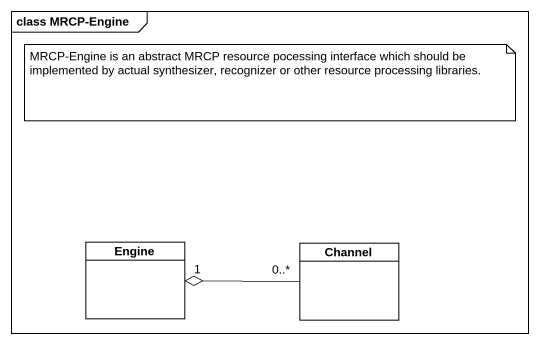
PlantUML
@startuml
mainframe class MRCP-Engine
hide circle
hide empty members
class Engine
class Channel
Channel "0..*" -left-o "1" Engine
note as N1
  MRCP-Engine is an abstract MRCP resource pocessing interface which should be implemented by actual synthesizer, recognizer or other resource processing libraries.
end note
@enduml
